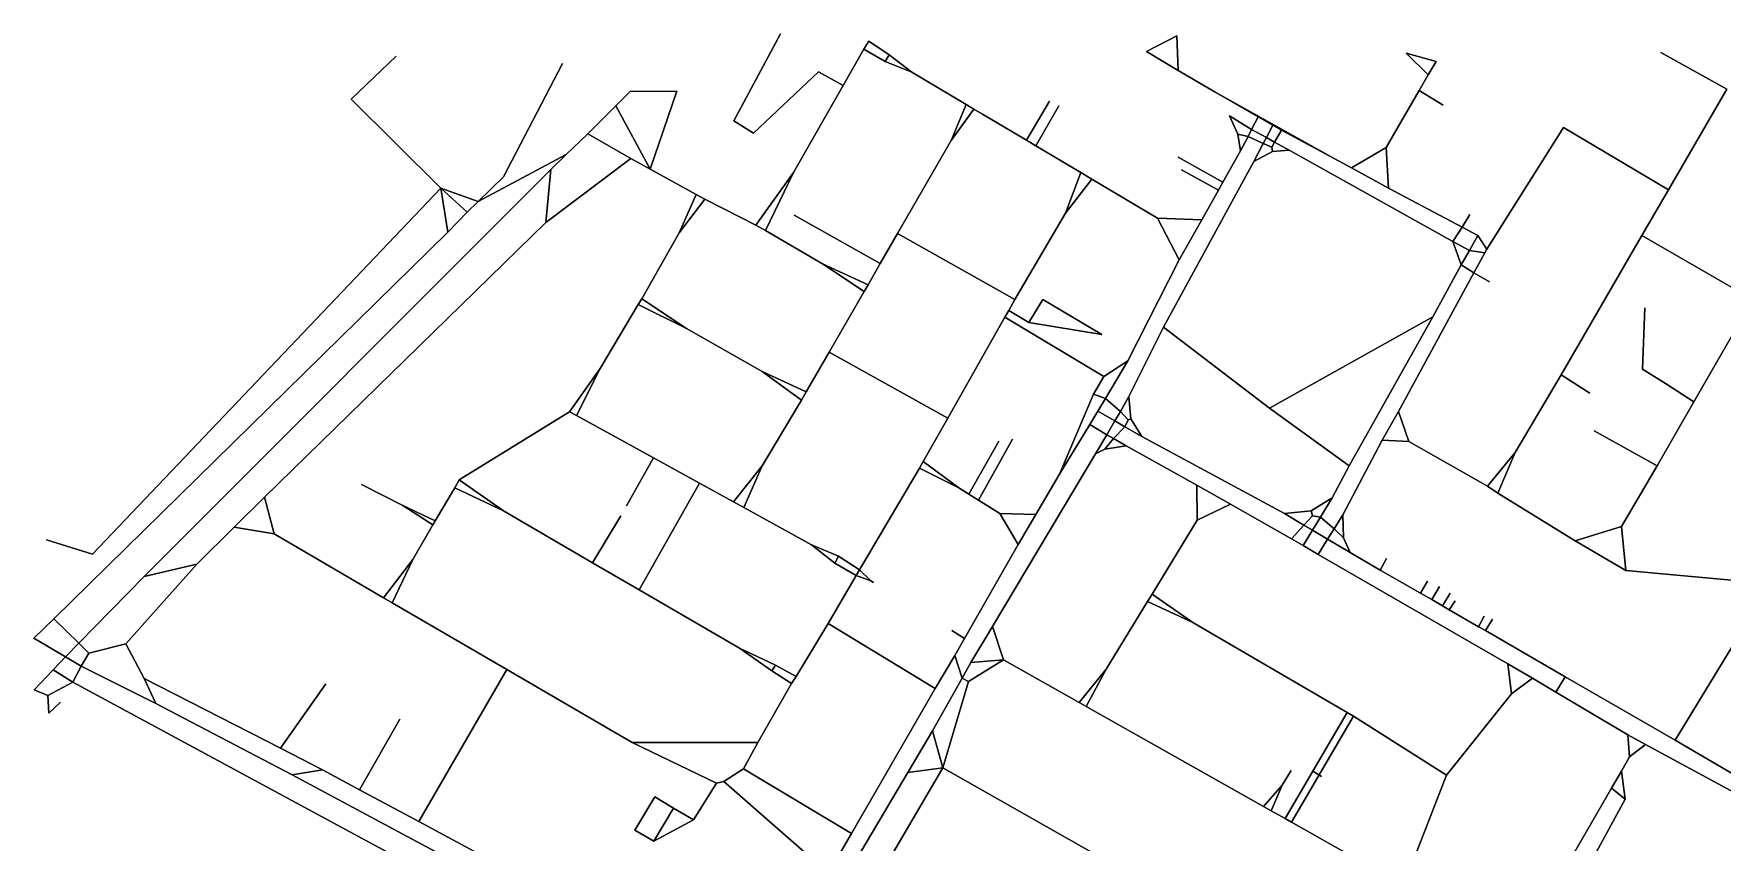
# Model space of a CAD drawing. Header units: metres. Extents: x 327752 to 330295, y 2791504 to 2794271.
# Drawn here: x 327783 to 328861, y 2793755 to 2794271 of the extents above; entities that cross this region are included whole.
import ezdxf

# ---------------------------------------------------------------- set-up
doc = ezdxf.new("R2010")
doc.units = ezdxf.units.M

msp = doc.modelspace()

# ---------------------------------------------------------------- linework, layer by layer
for p, q in [((328229.5, 2794215.3), (328259.3, 2794270.9)), ((328229.5, 2794215.3), (328259.3, 2794270.9)), ((328259.3, 2794270.9), (328229.5, 2794215.3)), ((328259.3, 2794270.9), (328229.5, 2794215.3)), ((328312.5, 2794261), (328315.6, 2794266.1)), ((328315.6, 2794266.1), (328312.5, 2794261)), ((328315.6, 2794266.1), (328328.6, 2794257.4)), ((328328.6, 2794257.4), (328315.6, 2794266.1)), ((328492.9, 2794259.5), (328512.3, 2794269.6)), ((328512.3, 2794269.6), (328492.9, 2794259.5)), ((328513.1, 2794247.5), (328512.3, 2794269.6)), ((328512.3, 2794269.6), (328513.1, 2794247.5)), ((327985.1, 2794229.2), (328013.9, 2794256.7)), ((328013.9, 2794256.7), (327985.1, 2794229.2)), ((328299.3, 2794237.9), (328312.5, 2794261)), ((328312.5, 2794261), (328299.3, 2794237.9)), ((328312.5, 2794261), (328326.2, 2794253.3)), ((328326.2, 2794253.3), (328312.5, 2794261)), ((328326.2, 2794253.3), (328328.6, 2794257.4)), ((328328.6, 2794257.4), (328326.2, 2794253.3)), ((328326.2, 2794253.3), (328343.1, 2794246.4)), ((328343.1, 2794246.4), (328326.2, 2794253.3)), ((328328.6, 2794257.4), (328343.1, 2794246.4)), ((328343.1, 2794246.4), (328328.6, 2794257.4)), ((328513.1, 2794247.5), (328492.9, 2794259.5)), ((328492.9, 2794259.5), (328513.1, 2794247.5)), ((328672.9, 2794244.6), (328658.7, 2794258.6)), ((328677.9, 2794253.2), (328658.7, 2794258.6)), ((328658.7, 2794258.6), (328672.9, 2794244.6)), ((328658.7, 2794258.6), (328677.9, 2794253.2)), ((328672.9, 2794244.6), (328677.9, 2794253.2)), ((328677.9, 2794253.2), (328672.9, 2794244.6)), ((328863.4, 2794235.5), (328821.4, 2794259)), ((328821.4, 2794259), (328863.4, 2794235.5)), ((328082.5, 2794179.5), (328120.1, 2794252)), ((328120.1, 2794252), (328082.5, 2794179.5)), ((328242, 2794207.4), (328283.6, 2794246.6)), ((328283.6, 2794246.6), (328242, 2794207.4)), ((328299.3, 2794237.9), (328283.6, 2794246.6)), ((328283.6, 2794246.6), (328299.3, 2794237.9)), ((328343.1, 2794246.4), (328377.9, 2794225.8)), ((328377.9, 2794225.8), (328343.1, 2794246.4)), ((328537.2, 2794233.5), (328513.1, 2794247.5)), ((328513.1, 2794247.5), (328537.2, 2794233.5)), ((328667.1, 2794234.6), (328672.9, 2794244.6)), ((328672.9, 2794244.6), (328667.1, 2794234.6)), ((328154.1, 2794224.8), (328163.4, 2794234)), ((328163.4, 2794234), (328154.1, 2794224.8)), ((328163.4, 2794234), (328193.1, 2794234.3)), ((328193.1, 2794234.3), (328163.4, 2794234)), ((328176.1, 2794184.4), (328193.1, 2794234.3)), ((328193.1, 2794234.3), (328176.1, 2794184.4)), ((328267.5, 2794182.4), (328299.3, 2794237.9)), ((328299.3, 2794237.9), (328267.5, 2794182.4)), ((328564.2, 2794217.8), (328537.2, 2794233.5)), ((328537.2, 2794233.5), (328564.2, 2794217.8)), ((328537.2, 2794233.5), (328612.8, 2794191.2)), ((328612.8, 2794191.2), (328537.2, 2794233.5)), ((328645.9, 2794198.2), (328667.1, 2794234.6)), ((328667.1, 2794234.6), (328645.9, 2794198.2)), ((328667.1, 2794234.6), (328682.3, 2794225.3)), ((328682.3, 2794225.3), (328667.1, 2794234.6)), ((328863.4, 2794235.5), (328826.2, 2794171.3)), ((328826.2, 2794171.3), (328863.4, 2794235.5)), ((328042.4, 2794172.3), (327985.1, 2794229.2)), ((327985.1, 2794229.2), (328042.4, 2794172.3)), ((328136.2, 2794207), (328154.1, 2794224.8)), ((328154.1, 2794224.8), (328136.2, 2794207)), ((328154.1, 2794224.8), (328176.1, 2794184.4)), ((328176.1, 2794184.4), (328154.1, 2794224.8)), ((328377.9, 2794225.8), (328368.3, 2794202.7)), ((328368.3, 2794202.7), (328377.9, 2794225.8)), ((328382.8, 2794222.8), (328368.3, 2794202.7)), ((328368.3, 2794202.7), (328382.8, 2794222.8)), ((328377.9, 2794225.8), (328382.8, 2794222.8)), ((328382.8, 2794222.8), (328377.9, 2794225.8)), ((328388.3, 2794219.5), (328382.8, 2794222.8)), ((328382.8, 2794222.8), (328388.3, 2794219.5)), ((328416.4, 2794202.9), (328431.1, 2794227.9)), ((328431.1, 2794227.9), (328416.4, 2794202.9)), ((328422.4, 2794199.3), (328437.1, 2794224.8)), ((328437.1, 2794224.8), (328422.4, 2794199.3)), ((328682.3, 2794225.3), (328682.3, 2794225.3)), ((328682.3, 2794225.3), (328682.3, 2794225.3)), ((328242, 2794207.4), (328229.5, 2794215.3)), ((328229.5, 2794215.3), (328242, 2794207.4)), ((328388.3, 2794219.5), (328416.4, 2794202.9)), ((328416.4, 2794202.9), (328388.3, 2794219.5)), ((328560.1, 2794209.8), (328545.9, 2794218.5)), ((328545.9, 2794218.5), (328551.3, 2794206.9)), ((328545.9, 2794218.5), (328560.1, 2794209.8)), ((328551.3, 2794206.9), (328545.9, 2794218.5)), ((328560.1, 2794209.8), (328557.8, 2794205.3)), ((328557.8, 2794205.3), (328560.1, 2794209.8)), ((328560.1, 2794209.8), (328564.2, 2794217.8)), ((328564.2, 2794217.8), (328560.1, 2794209.8)), ((328569.5, 2794204.6), (328560.1, 2794209.8)), ((328560.1, 2794209.8), (328569.5, 2794204.6)), ((328573.6, 2794212.5), (328564.2, 2794217.8)), ((328564.2, 2794217.8), (328573.6, 2794212.5)), ((328569.5, 2794204.6), (328573.6, 2794212.5)), ((328573.6, 2794212.5), (328569.5, 2794204.6)), ((328573.6, 2794212.5), (328579.1, 2794209.4)), ((328579.1, 2794209.4), (328573.6, 2794212.5)), ((328574.7, 2794201.6), (328579.1, 2794209.4)), ((328579.1, 2794209.4), (328574.7, 2794201.6)), ((328579.1, 2794209.4), (328612.8, 2794191.2)), ((328612.8, 2794191.2), (328579.1, 2794209.4)), ((328710.3, 2794133.4), (328759.1, 2794211)), ((328759.1, 2794211), (328710.3, 2794133.4)), ((328759.1, 2794211), (328826.2, 2794171.3)), ((328826.2, 2794171.3), (328759.1, 2794211)), ((328136.2, 2794207), (328122.5, 2794193.9)), ((328122.5, 2794193.9), (328136.2, 2794207)), ((328136.2, 2794207), (328163.7, 2794191.3)), ((328163.7, 2794191.3), (328136.2, 2794207)), ((328334, 2794143.3), (328368.3, 2794202.7)), ((328368.3, 2794202.7), (328334, 2794143.3)), ((328416.4, 2794202.9), (328422.4, 2794199.3)), ((328422.4, 2794199.3), (328416.4, 2794202.9)), ((328451.1, 2794182.3), (328422.4, 2794199.3)), ((328422.4, 2794199.3), (328451.1, 2794182.3)), ((328557.8, 2794205.3), (328551.3, 2794206.9)), ((328551.3, 2794206.9), (328552.9, 2794196.1)), ((328551.3, 2794206.9), (328557.8, 2794205.3)), ((328552.9, 2794196.1), (328551.3, 2794206.9)), ((328557.8, 2794205.3), (328552.9, 2794196.1)), ((328552.9, 2794196.1), (328557.8, 2794205.3)), ((328567.5, 2794200.9), (328557.8, 2794205.3)), ((328557.8, 2794205.3), (328567.5, 2794200.9)), ((328567.5, 2794200.9), (328561.6, 2794189.4)), ((328561.6, 2794189.4), (328567.5, 2794200.9)), ((328569.5, 2794204.6), (328567.5, 2794200.9)), ((328567.5, 2794200.9), (328569.5, 2794204.6)), ((328567.5, 2794200.9), (328572.9, 2794198.5)), ((328572.9, 2794198.5), (328567.5, 2794200.9)), ((328569.5, 2794204.6), (328574.7, 2794201.6)), ((328574.7, 2794201.6), (328569.5, 2794204.6)), ((328574.7, 2794201.6), (328572.9, 2794198.5)), ((328572.9, 2794198.5), (328574.7, 2794201.6)), ((328573.5, 2794195.7), (328572.9, 2794198.5)), ((328572.9, 2794198.5), (328573.5, 2794195.7)), ((328574.7, 2794201.6), (328584.1, 2794196.6)), ((328584.1, 2794196.6), (328574.7, 2794201.6)), ((328066.2, 2794163.8), (328122.5, 2794193.9)), ((328122.5, 2794193.9), (328066.2, 2794163.8)), ((328163.7, 2794191.3), (328109.4, 2794150.3)), ((328109.4, 2794150.3), (328163.7, 2794191.3)), ((328122.5, 2794193.9), (328112.6, 2794184.3)), ((328112.6, 2794184.3), (328122.5, 2794193.9)), ((328163.7, 2794191.3), (328176.1, 2794184.4)), ((328176.1, 2794184.4), (328163.7, 2794191.3)), ((328503.9, 2794083.5), (328561.6, 2794189.4)), ((328561.6, 2794189.4), (328503.9, 2794083.5)), ((328541.8, 2794176.1), (328513.2, 2794192.2)), ((328513.2, 2794192.2), (328541.8, 2794176.1)), ((328552.9, 2794196.1), (328541.8, 2794176.1)), ((328541.8, 2794176.1), (328552.9, 2794196.1)), ((328561.6, 2794189.4), (328573.5, 2794195.7)), ((328573.5, 2794195.7), (328561.6, 2794189.4)), ((328573.5, 2794195.7), (328584.1, 2794196.6)), ((328584.1, 2794196.6), (328573.5, 2794195.7)), ((328688.5, 2794138.2), (328584.1, 2794196.6)), ((328584.1, 2794196.6), (328688.5, 2794138.2)), ((328623.8, 2794185.3), (328612.8, 2794191.2)), ((328612.8, 2794191.2), (328623.8, 2794185.3)), ((328623.8, 2794185.3), (328645.9, 2794198.2)), ((328645.9, 2794198.2), (328623.8, 2794185.3)), ((328647.4, 2794172.4), (328645.9, 2794198.2)), ((328645.9, 2794198.2), (328647.4, 2794172.4)), ((328112.6, 2794184.3), (327853.1, 2793924.4)), ((327853.1, 2793924.4), (328112.6, 2794184.3)), ((328066.2, 2794163.8), (328082.5, 2794179.5)), ((328082.5, 2794179.5), (328066.2, 2794163.8)), ((328109.4, 2794150.3), (328112.6, 2794184.3)), ((328112.6, 2794184.3), (328109.4, 2794150.3)), ((328176.1, 2794184.4), (328205.5, 2794168.3)), ((328205.5, 2794168.3), (328176.1, 2794184.4)), ((328243.6, 2794148.6), (328267.5, 2794182.4)), ((328267.5, 2794182.4), (328243.6, 2794148.6)), ((328249.8, 2794145.4), (328267.5, 2794182.4)), ((328267.5, 2794182.4), (328249.8, 2794145.4)), ((328441.2, 2794156.3), (328451.1, 2794182.3)), ((328451.1, 2794182.3), (328441.2, 2794156.3)), ((328441.2, 2794156.3), (328458.1, 2794178)), ((328458.1, 2794178), (328441.2, 2794156.3)), ((328458.1, 2794178), (328451.1, 2794182.3)), ((328451.1, 2794182.3), (328458.1, 2794178)), ((328500.1, 2794153.1), (328458.1, 2794178)), ((328458.1, 2794178), (328500.1, 2794153.1)), ((328539, 2794171.1), (328515.4, 2794184.1)), ((328515.4, 2794184.1), (328539, 2794171.1)), ((328647.4, 2794172.4), (328623.8, 2794185.3)), ((328623.8, 2794185.3), (328647.4, 2794172.4)), ((328042.4, 2794172.3), (327820, 2793938.6)), ((327820, 2793938.6), (328042.4, 2794172.3)), ((328059.2, 2794157), (328042.4, 2794172.3)), ((328047, 2794144.3), (328042.4, 2794172.3)), ((328066.2, 2794163.8), (328042.4, 2794172.3)), ((328042.4, 2794172.3), (328059.2, 2794157)), ((328042.4, 2794172.3), (328047, 2794144.3)), ((328042.4, 2794172.3), (328066.2, 2794163.8)), ((328205.5, 2794168.3), (328194.6, 2794143.8)), ((328194.6, 2794143.8), (328205.5, 2794168.3)), ((328205.5, 2794168.3), (328210.9, 2794165.4)), ((328210.9, 2794165.4), (328205.5, 2794168.3)), ((328528.4, 2794152.1), (328539, 2794171.1)), ((328539, 2794171.1), (328528.4, 2794152.1)), ((328539, 2794171.1), (328541.8, 2794176.1)), ((328541.8, 2794176.1), (328539, 2794171.1)), ((328694.5, 2794147.4), (328647.4, 2794172.4)), ((328647.4, 2794172.4), (328694.5, 2794147.4)), ((328826.2, 2794171.3), (328809.3, 2794142.2)), ((328809.3, 2794142.2), (328826.2, 2794171.3)), ((328059.2, 2794157), (328047, 2794144.3)), ((328047, 2794144.3), (328059.2, 2794157)), ((328059.2, 2794157), (328066.2, 2794163.8)), ((328066.2, 2794163.8), (328059.2, 2794157)), ((328210.9, 2794165.4), (328194.6, 2794143.8)), ((328194.6, 2794143.8), (328210.9, 2794165.4)), ((328243.6, 2794148.6), (328210.9, 2794165.4)), ((328210.9, 2794165.4), (328243.6, 2794148.6)), ((328409, 2794101.2), (328441.2, 2794156.3)), ((328441.2, 2794156.3), (328409, 2794101.2)), ((328694.5, 2794147.4), (328699.4, 2794155.6)), ((328699.4, 2794155.6), (328694.5, 2794147.4)), ((328109.4, 2794150.3), (327929.8, 2793975)), ((327929.8, 2793975), (328109.4, 2794150.3)), ((328249.8, 2794145.4), (328243.6, 2794148.6)), ((328243.6, 2794148.6), (328249.8, 2794145.4)), ((328249.8, 2794145.4), (328286.2, 2794124.1)), ((328286.2, 2794124.1), (328249.8, 2794145.4)), ((328323, 2794124.2), (328268.1, 2794155)), ((328268.1, 2794155), (328323, 2794124.2)), ((328528.4, 2794152.1), (328500.1, 2794153.1)), ((328513.9, 2794126.5), (328500.1, 2794153.1)), ((328500.1, 2794153.1), (328528.4, 2794152.1)), ((328500.1, 2794153.1), (328513.9, 2794126.5)), ((328528.4, 2794152.1), (328513.9, 2794126.5)), ((328513.9, 2794126.5), (328528.4, 2794152.1)), ((328694.5, 2794147.4), (328688.5, 2794138.2)), ((328688.5, 2794138.2), (328694.5, 2794147.4)), ((328704.6, 2794142), (328694.5, 2794147.4)), ((328694.5, 2794147.4), (328704.6, 2794142)), ((327795.3, 2793897.3), (328047, 2794144.3)), ((328047, 2794144.3), (327795.3, 2793897.3)), ((328194.6, 2794143.8), (328170.7, 2794101.7)), ((328170.7, 2794101.7), (328194.6, 2794143.8)), ((328334, 2794143.3), (328323, 2794124.2)), ((328323, 2794124.2), (328334, 2794143.3)), ((328334, 2794143.3), (328409, 2794101.2)), ((328409, 2794101.2), (328334, 2794143.3)), ((328699.1, 2794132.5), (328688.5, 2794138.2)), ((328688.5, 2794138.2), (328699.1, 2794132.5)), ((328688.5, 2794138.2), (328693.8, 2794123.3)), ((328693.8, 2794123.3), (328688.5, 2794138.2)), ((328704.6, 2794142), (328699.1, 2794132.5)), ((328699.1, 2794132.5), (328704.6, 2794142)), ((328710.3, 2794133.4), (328704.6, 2794142)), ((328704.6, 2794142), (328710.3, 2794133.4)), ((328757.7, 2794053.2), (328809.3, 2794142.2)), ((328809.3, 2794142.2), (328757.7, 2794053.2)), ((328880, 2794101.2), (328809.3, 2794142.2)), ((328809.3, 2794142.2), (328880, 2794101.2)), ((328286.2, 2794124.1), (328312.7, 2794106.4)), ((328286.2, 2794124.1), (328315.2, 2794110.7)), ((328312.7, 2794106.4), (328286.2, 2794124.1)), ((328315.2, 2794110.7), (328286.2, 2794124.1)), ((328323, 2794124.2), (328315.2, 2794110.7)), ((328315.2, 2794110.7), (328323, 2794124.2)), ((328513.9, 2794126.5), (328481, 2794062.1)), ((328481, 2794062.1), (328513.9, 2794126.5)), ((328693.8, 2794123.3), (328675.7, 2794090.1)), ((328675.7, 2794090.1), (328693.8, 2794123.3)), ((328699.1, 2794132.5), (328693.8, 2794123.3)), ((328693.8, 2794123.3), (328699.1, 2794132.5)), ((328702, 2794118.2), (328693.8, 2794123.3)), ((328693.8, 2794123.3), (328702, 2794118.2)), ((328708.9, 2794131.1), (328699.1, 2794132.5)), ((328699.1, 2794132.5), (328708.9, 2794131.1)), ((328708.9, 2794131.1), (328702, 2794118.2)), ((328702, 2794118.2), (328708.9, 2794131.1)), ((328710.3, 2794133.4), (328708.9, 2794131.1)), ((328708.9, 2794131.1), (328710.3, 2794133.4)), ((328702, 2794118.2), (328653.8, 2794029.7)), ((328653.8, 2794029.7), (328702, 2794118.2)), ((328702, 2794118.2), (328712, 2794112.6)), ((328712, 2794112.6), (328702, 2794118.2)), ((328170.7, 2794101.7), (328168.5, 2794098)), ((328168.5, 2794098), (328170.7, 2794101.7)), ((328170.7, 2794101.7), (328199.3, 2794082.8)), ((328199.3, 2794082.8), (328170.7, 2794101.7)), ((328312.7, 2794106.4), (328290.3, 2794067.6)), ((328290.3, 2794067.6), (328312.7, 2794106.4)), ((328312.7, 2794106.4), (328315.2, 2794110.7)), ((328315.2, 2794110.7), (328312.7, 2794106.4)), ((328144.1, 2794057.1), (328168.5, 2794098)), ((328168.5, 2794098), (328144.1, 2794057.1)), ((328168.5, 2794098), (328199.3, 2794082.8)), ((328199.3, 2794082.8), (328168.5, 2794098)), ((328405, 2794094.2), (328402.6, 2794089.9)), ((328402.6, 2794089.9), (328405, 2794094.2)), ((328409, 2794101.2), (328405, 2794094.2)), ((328405, 2794094.2), (328409, 2794101.2)), ((328405, 2794094.2), (328417.8, 2794086.6)), ((328417.8, 2794086.6), (328405, 2794094.2)), ((328426.8, 2794101.2), (328417.8, 2794086.6)), ((328417.8, 2794086.6), (328426.8, 2794101.2)), ((328464.5, 2794078.9), (328426.8, 2794101.2)), ((328464.5, 2794078.9), (328426.8, 2794101.2)), ((328426.8, 2794101.2), (328464.5, 2794078.9)), ((328426.8, 2794101.2), (328464.5, 2794078.9)), ((328809.7, 2794056.8), (328811.1, 2794095.9)), ((328811.1, 2794095.9), (328809.7, 2794056.8)), ((328880, 2794101.2), (328842.5, 2794036)), ((328842.5, 2794036), (328880, 2794101.2)), ((328199.3, 2794082.8), (328247.6, 2794055.3)), ((328247.6, 2794055.3), (328199.3, 2794082.8)), ((328366.1, 2794025.5), (328402.6, 2794089.9)), ((328402.6, 2794089.9), (328366.1, 2794025.5)), ((328465.8, 2794052.1), (328402.6, 2794089.9)), ((328402.6, 2794089.9), (328465.8, 2794052.1)), ((328464.5, 2794078.9), (328417.8, 2794086.6)), ((328417.8, 2794086.6), (328464.5, 2794078.9)), ((328503.9, 2794083.5), (328481.8, 2794039.4)), ((328481.8, 2794039.4), (328503.9, 2794083.5)), ((328571.6, 2794031.9), (328503.9, 2794083.5)), ((328503.9, 2794083.5), (328571.6, 2794031.9)), ((328675.7, 2794090.1), (328571.6, 2794031.9)), ((328571.6, 2794031.9), (328675.7, 2794090.1)), ((328675.7, 2794090.1), (328622.4, 2793995)), ((328622.4, 2793995), (328675.7, 2794090.1)), ((328290.3, 2794067.6), (328275.7, 2794042.2)), ((328275.7, 2794042.2), (328290.3, 2794067.6)), ((328366.1, 2794025.5), (328290.3, 2794067.6)), ((328290.3, 2794067.6), (328366.1, 2794025.5)), ((328481, 2794062.1), (328465.8, 2794052.1)), ((328465.8, 2794052.1), (328481, 2794062.1)), ((328466.8, 2794038), (328481, 2794062.1)), ((328481, 2794062.1), (328466.8, 2794038)), ((328124.5, 2794029.6), (328144.1, 2794057.1)), ((328144.1, 2794057.1), (328124.5, 2794029.6)), ((328129, 2794027.2), (328144.1, 2794057.1)), ((328144.1, 2794057.1), (328129, 2794027.2)), ((328247.6, 2794055.3), (328272.7, 2794037)), ((328247.6, 2794055.3), (328275.7, 2794042.2)), ((328272.7, 2794037), (328247.6, 2794055.3)), ((328275.7, 2794042.2), (328247.6, 2794055.3)), ((328465.8, 2794052.1), (328459.1, 2794040.8)), ((328459.1, 2794040.8), (328465.8, 2794052.1)), ((328728.3, 2794003.6), (328757.7, 2794053.2)), ((328757.7, 2794053.2), (328728.3, 2794003.6)), ((328757.7, 2794053.2), (328776.1, 2794041.5)), ((328776.1, 2794041.5), (328757.7, 2794053.2)), ((328824.4, 2794047.5), (328809.7, 2794056.8)), ((328824.4, 2794047.5), (328809.7, 2794056.8)), ((328809.7, 2794056.8), (328824.4, 2794047.5)), ((328809.7, 2794056.8), (328824.4, 2794047.5)), ((328842.5, 2794036), (328824.4, 2794047.5)), ((328824.4, 2794047.5), (328842.5, 2794036)), ((328272.7, 2794037), (328247.5, 2793995)), ((328247.5, 2793995), (328272.7, 2794037)), ((328272.7, 2794037), (328275.7, 2794042.2)), ((328275.7, 2794042.2), (328272.7, 2794037)), ((328437.4, 2793989.7), (328459.1, 2794040.8)), ((328459.1, 2794040.8), (328437.4, 2793989.7)), ((328466.8, 2794038), (328459.1, 2794040.8)), ((328459.1, 2794040.8), (328466.8, 2794038)), ((328462, 2794029.9), (328466.8, 2794038)), ((328466.8, 2794038), (328462, 2794029.9)), ((328466.8, 2794038), (328476.4, 2794029.7)), ((328476.4, 2794029.7), (328466.8, 2794038)), ((328476.4, 2794029.7), (328481.8, 2794039.4)), ((328481.8, 2794039.4), (328476.4, 2794029.7)), ((328481.8, 2794039.4), (328483, 2794025.1)), ((328483, 2794025.1), (328481.8, 2794039.4)), ((328776.1, 2794041.5), (328776.1, 2794041.5)), ((328776.1, 2794041.5), (328776.1, 2794041.5)), ((328054.2, 2793986), (328124.5, 2794029.6)), ((328124.5, 2794029.6), (328054.2, 2793986)), ((328124.5, 2794029.6), (328129, 2794027.2)), ((328129, 2794027.2), (328124.5, 2794029.6)), ((328129, 2794027.2), (328178.2, 2794000.1)), ((328178.2, 2794000.1), (328129, 2794027.2)), ((328456.7, 2794021.5), (328462, 2794029.9)), ((328462, 2794029.9), (328456.7, 2794021.5)), ((328462, 2794029.9), (328472.8, 2794023.7)), ((328472.8, 2794023.7), (328462, 2794029.9)), ((328472.8, 2794023.7), (328476.4, 2794029.7)), ((328476.4, 2794029.7), (328472.8, 2794023.7)), ((328476.4, 2794029.7), (328481.3, 2794024.5)), ((328481.3, 2794024.5), (328476.4, 2794029.7)), ((328571.6, 2794031.9), (328622.4, 2793995)), ((328622.4, 2793995), (328571.6, 2794031.9)), ((328653.8, 2794029.7), (328643.4, 2794011.5)), ((328643.4, 2794011.5), (328653.8, 2794029.7)), ((328653.8, 2794029.7), (328660.4, 2794010.6)), ((328660.4, 2794010.6), (328653.8, 2794029.7)), ((328818.9, 2793995.1), (328842.5, 2794036)), ((328842.5, 2794036), (328818.9, 2793995.1)), ((328350.4, 2793997.7), (328366.1, 2794025.5)), ((328366.1, 2794025.5), (328350.4, 2793997.7)), ((328456.7, 2794021.5), (328437.4, 2793989.7)), ((328437.4, 2793989.7), (328456.7, 2794021.5)), ((328456.7, 2794021.5), (328467.6, 2794014.8)), ((328467.6, 2794014.8), (328456.7, 2794021.5)), ((328467.6, 2794014.8), (328472.8, 2794023.7)), ((328472.8, 2794023.7), (328467.6, 2794014.8)), ((328471.8, 2794012.4), (328479.2, 2794020)), ((328479.2, 2794020), (328471.8, 2794012.4)), ((328472.8, 2794023.7), (328479.2, 2794020)), ((328479.2, 2794020), (328472.8, 2794023.7)), ((328479.2, 2794020), (328481.3, 2794024.5)), ((328481.3, 2794024.5), (328479.2, 2794020)), ((328479.2, 2794020), (328490, 2794013.7)), ((328490, 2794013.7), (328479.2, 2794020)), ((328483, 2794025.1), (328481.3, 2794024.5)), ((328481.3, 2794024.5), (328483, 2794025.1)), ((328490, 2794013.7), (328483, 2794025.1)), ((328483, 2794025.1), (328490, 2794013.7)), ((328818.9, 2793995.1), (328778.8, 2794017.3)), ((328778.8, 2794017.3), (328818.9, 2793995.1)), ((328379.6, 2793977), (328398.8, 2794010.7)), ((328398.8, 2794010.7), (328379.6, 2793977)), ((328385.7, 2793973.2), (328407.5, 2794012)), ((328407.5, 2794012), (328385.7, 2793973.2)), ((328467.6, 2794014.8), (328460.4, 2794002.7)), ((328460.4, 2794002.7), (328467.6, 2794014.8)), ((328460.4, 2794002.7), (328466.3, 2794005.7)), ((328466.3, 2794005.7), (328460.4, 2794002.7)), ((328471.8, 2794012.4), (328466.3, 2794005.7)), ((328466.3, 2794005.7), (328471.8, 2794012.4)), ((328480, 2794007.8), (328466.3, 2794005.7)), ((328466.3, 2794005.7), (328480, 2794007.8)), ((328467.6, 2794014.8), (328471.8, 2794012.4)), ((328471.8, 2794012.4), (328467.6, 2794014.8)), ((328471.8, 2794012.4), (328480, 2794007.8)), ((328480, 2794007.8), (328471.8, 2794012.4)), ((328525.2, 2793982.7), (328480, 2794007.8)), ((328480, 2794007.8), (328525.2, 2793982.7)), ((328581, 2793964.7), (328490, 2794013.7)), ((328490, 2794013.7), (328581, 2793964.7)), ((328643.4, 2794011.5), (328618.3, 2793963.8)), ((328618.3, 2793963.8), (328643.4, 2794011.5)), ((328643.4, 2794011.5), (328660.4, 2794010.6)), ((328660.4, 2794010.6), (328643.4, 2794011.5)), ((328660.4, 2794010.6), (328710.7, 2793982)), ((328710.7, 2793982), (328660.4, 2794010.6)), ((328178.2, 2794000.1), (328161, 2793969.4)), ((328161, 2793969.4), (328178.2, 2794000.1)), ((328178.2, 2794000.1), (328207.6, 2793983.9)), ((328207.6, 2793983.9), (328178.2, 2794000.1)), ((328229.3, 2793972), (328247.5, 2793995)), ((328247.5, 2793995), (328229.3, 2793972)), ((328235.9, 2793968.4), (328247.5, 2793995)), ((328247.5, 2793995), (328235.9, 2793968.4)), ((328348, 2793993.6), (328309.7, 2793928.7)), ((328309.7, 2793928.7), (328348, 2793993.6)), ((328350.4, 2793997.7), (328348, 2793993.6)), ((328348, 2793993.6), (328350.4, 2793997.7)), ((328348, 2793993.6), (328373.1, 2793981)), ((328373.1, 2793981), (328348, 2793993.6)), ((328350.4, 2793997.7), (328373.1, 2793981)), ((328373.1, 2793981), (328350.4, 2793997.7)), ((328460.4, 2794002.7), (328394.7, 2793892.5)), ((328394.7, 2793892.5), (328460.4, 2794002.7)), ((328622.4, 2793995), (328611.6, 2793974.5)), ((328611.6, 2793974.5), (328622.4, 2793995)), ((328710.7, 2793982), (328728.3, 2794003.6)), ((328728.3, 2794003.6), (328710.7, 2793982)), ((328717.3, 2793977.6), (328728.3, 2794003.6)), ((328728.3, 2794003.6), (328717.3, 2793977.6)), ((328796.2, 2793956.3), (328818.9, 2793995.1)), ((328818.9, 2793995.1), (328796.2, 2793956.3)), ((327991.8, 2793983.2), (328018.1, 2793969.8)), ((328018.1, 2793969.8), (327991.8, 2793983.2)), ((328051.3, 2793980.9), (328054.2, 2793986)), ((328054.2, 2793986), (328051.3, 2793980.9)), ((328054.2, 2793986), (328082.5, 2793966.3)), ((328082.5, 2793966.3), (328054.2, 2793986)), ((328169, 2793915.9), (328207.6, 2793983.9)), ((328207.6, 2793983.9), (328169, 2793915.9)), ((328207.6, 2793983.9), (328229.3, 2793972)), ((328229.3, 2793972), (328207.6, 2793983.9)), ((328437.4, 2793989.7), (328422.4, 2793963.9)), ((328422.4, 2793963.9), (328437.4, 2793989.7)), ((327929.8, 2793975), (327910.5, 2793955.9)), ((327910.5, 2793955.9), (327929.8, 2793975)), ((327929.8, 2793975), (327936, 2793951.7)), ((327936, 2793951.7), (327929.8, 2793975)), ((328051.3, 2793980.9), (328038.9, 2793959.9)), ((328038.9, 2793959.9), (328051.3, 2793980.9)), ((328051.3, 2793980.9), (328082.5, 2793966.3)), ((328082.5, 2793966.3), (328051.3, 2793980.9)), ((328235.9, 2793968.4), (328229.3, 2793972)), ((328229.3, 2793972), (328235.9, 2793968.4)), ((328373.1, 2793981), (328379.6, 2793977)), ((328379.6, 2793977), (328373.1, 2793981)), ((328385.7, 2793973.2), (328379.6, 2793977)), ((328379.6, 2793977), (328385.7, 2793973.2)), ((328399.3, 2793964.7), (328385.7, 2793973.2)), ((328385.7, 2793973.2), (328399.3, 2793964.7)), ((328546.5, 2793970.6), (328525.2, 2793982.7)), ((328525.2, 2793982.7), (328546.5, 2793970.6)), ((328525.2, 2793982.7), (328525.3, 2793960.4)), ((328525.3, 2793960.4), (328525.2, 2793982.7)), ((328611.6, 2793974.5), (328598.2, 2793966.4)), ((328598.2, 2793966.4), (328611.6, 2793974.5)), ((328604.1, 2793962.3), (328611.6, 2793974.5)), ((328611.6, 2793974.5), (328604.1, 2793962.3)), ((328717.3, 2793977.6), (328710.7, 2793982)), ((328710.7, 2793982), (328717.3, 2793977.6)), ((328766.6, 2793947.2), (328717.3, 2793977.6)), ((328717.3, 2793977.6), (328766.6, 2793947.2)), ((328037.4, 2793957.3), (328018.1, 2793969.8)), ((328038.9, 2793959.9), (328018.1, 2793969.8)), ((328018.1, 2793969.8), (328037.4, 2793957.3)), ((328018.1, 2793969.8), (328038.9, 2793959.9)), ((328082.5, 2793966.3), (328139.3, 2793933.2)), ((328139.3, 2793933.2), (328082.5, 2793966.3)), ((328139.3, 2793933.2), (328157.3, 2793963)), ((328157.3, 2793963), (328139.3, 2793933.2)), ((328279.1, 2793944.6), (328235.9, 2793968.4)), ((328235.9, 2793968.4), (328279.1, 2793944.6)), ((328422.4, 2793963.9), (328399.3, 2793964.7)), ((328411, 2793944.9), (328399.3, 2793964.7)), ((328399.3, 2793964.7), (328422.4, 2793963.9)), ((328399.3, 2793964.7), (328411, 2793944.9)), ((328422.4, 2793963.9), (328411, 2793944.9)), ((328411, 2793944.9), (328422.4, 2793963.9)), ((328546.5, 2793970.6), (328525.3, 2793960.4)), ((328525.3, 2793960.4), (328546.5, 2793970.6)), ((328585.5, 2793948.4), (328546.5, 2793970.6)), ((328546.5, 2793970.6), (328585.5, 2793948.4)), ((328598.2, 2793966.4), (328581, 2793964.7)), ((328581, 2793964.7), (328598.2, 2793966.4)), ((328593.4, 2793957.1), (328581, 2793964.7)), ((328581, 2793964.7), (328593.4, 2793957.1)), ((328593.4, 2793957.1), (328599, 2793963.2)), ((328599, 2793963.2), (328593.4, 2793957.1)), ((328598.2, 2793966.4), (328599, 2793963.2)), ((328599, 2793963.2), (328598.2, 2793966.4)), ((328604.1, 2793962.3), (328599, 2793963.2)), ((328599, 2793963.2), (328604.1, 2793962.3)), ((328599, 2793953.9), (328604.1, 2793962.3)), ((328604.1, 2793962.3), (328599, 2793953.9)), ((328612.8, 2793954.8), (328604.1, 2793962.3)), ((328604.1, 2793962.3), (328612.8, 2793954.8)), ((328612.8, 2793954.8), (328618.3, 2793963.8)), ((328618.3, 2793963.8), (328612.8, 2793954.8)), ((328618.3, 2793963.8), (328618.7, 2793949.1)), ((328618.7, 2793949.1), (328618.3, 2793963.8)), ((327886.7, 2793932.3), (327910.5, 2793955.9)), ((327910.5, 2793955.9), (327886.7, 2793932.3)), ((327910.5, 2793955.9), (327936, 2793951.7)), ((327936, 2793951.7), (327910.5, 2793955.9)), ((328005.9, 2793910.7), (327936, 2793951.7)), ((327936, 2793951.7), (328005.9, 2793910.7)), ((328024.5, 2793935.3), (328037.4, 2793957.3)), ((328037.4, 2793957.3), (328024.5, 2793935.3)), ((328037.4, 2793957.3), (328038.9, 2793959.9)), ((328038.9, 2793959.9), (328037.4, 2793957.3)), ((328525.3, 2793960.4), (328496.5, 2793913.1)), ((328496.5, 2793913.1), (328525.3, 2793960.4)), ((328585.5, 2793948.4), (328593.4, 2793957.1)), ((328593.4, 2793957.1), (328585.5, 2793948.4)), ((328599, 2793953.9), (328593, 2793944.1)), ((328593, 2793944.1), (328599, 2793953.9)), ((328599, 2793953.9), (328593.4, 2793957.1)), ((328593.4, 2793957.1), (328599, 2793953.9)), ((328608.6, 2793948.1), (328599, 2793953.9)), ((328599, 2793953.9), (328608.6, 2793948.1)), ((328608.6, 2793948.1), (328612.8, 2793954.8)), ((328612.8, 2793954.8), (328608.6, 2793948.1)), ((328612.8, 2793954.8), (328618.7, 2793949.1)), ((328618.7, 2793949.1), (328612.8, 2793954.8)), ((328766.6, 2793947.2), (328796.2, 2793956.3)), ((328796.2, 2793956.3), (328766.6, 2793947.2)), ((328798.9, 2793928.2), (328796.2, 2793956.3)), ((328796.2, 2793956.3), (328798.9, 2793928.2)), ((327820, 2793938.6), (327790.6, 2793947.8)), ((327790.6, 2793947.8), (327820, 2793938.6)), ((328296.3, 2793937.3), (328279.1, 2793944.6)), ((328293.9, 2793932.9), (328279.1, 2793944.6)), ((328279.1, 2793944.6), (328296.3, 2793937.3)), ((328279.1, 2793944.6), (328293.9, 2793932.9)), ((328411, 2793944.9), (328376.8, 2793884.8)), ((328376.8, 2793884.8), (328411, 2793944.9)), ((328593, 2793944.1), (328585.5, 2793948.4)), ((328585.5, 2793948.4), (328593, 2793944.1)), ((328602.6, 2793938.4), (328593, 2793944.1)), ((328593, 2793944.1), (328602.6, 2793938.4)), ((328608.6, 2793948.1), (328602.6, 2793938.4)), ((328602.6, 2793938.4), (328608.6, 2793948.1)), ((328608.6, 2793948.1), (328622.9, 2793939.7)), ((328622.9, 2793939.7), (328608.6, 2793948.1)), ((328622.9, 2793939.7), (328618.7, 2793949.1)), ((328618.7, 2793949.1), (328622.9, 2793939.7)), ((328622.9, 2793939.7), (328642.2, 2793928.5)), ((328642.2, 2793928.5), (328622.9, 2793939.7)), ((328766.6, 2793947.2), (328798.9, 2793928.2)), ((328798.9, 2793928.2), (328766.6, 2793947.2)), ((327841.4, 2793881.4), (327886.7, 2793932.3)), ((327886.7, 2793932.3), (327841.4, 2793881.4)), ((327853.1, 2793924.4), (327886.7, 2793932.3)), ((327886.7, 2793932.3), (327853.1, 2793924.4)), ((328005.9, 2793910.7), (328024.5, 2793935.3)), ((328024.5, 2793935.3), (328005.9, 2793910.7)), ((328011.3, 2793907.5), (328024.5, 2793935.3)), ((328024.5, 2793935.3), (328011.3, 2793907.5)), ((328169, 2793915.9), (328139.3, 2793933.2)), ((328139.3, 2793933.2), (328169, 2793915.9)), ((328296.3, 2793937.3), (328293.9, 2793932.9)), ((328293.9, 2793932.9), (328296.3, 2793937.3)), ((328307.6, 2793925), (328293.9, 2793932.9)), ((328293.9, 2793932.9), (328307.6, 2793925)), ((328309.7, 2793928.7), (328296.3, 2793937.3)), ((328296.3, 2793937.3), (328309.7, 2793928.7)), ((328602.6, 2793938.4), (328723.7, 2793868.7)), ((328723.7, 2793868.7), (328602.6, 2793938.4)), ((328642.2, 2793928.5), (328646.2, 2793935.8)), ((328646.2, 2793935.8), (328642.2, 2793928.5)), ((327811.3, 2793881.7), (327853.1, 2793924.4)), ((327853.1, 2793924.4), (327811.3, 2793881.7)), ((328307.6, 2793925), (328289.7, 2793894.3)), ((328289.7, 2793894.3), (328307.6, 2793925)), ((328309.7, 2793928.7), (328307.6, 2793925)), ((328307.6, 2793925), (328309.7, 2793928.7)), ((328307.6, 2793925), (328317, 2793921.6)), ((328317, 2793921.6), (328307.6, 2793925)), ((328309.7, 2793928.7), (328317, 2793921.6)), ((328317, 2793921.6), (328309.7, 2793928.7)), ((328317, 2793921.6), (328318.7, 2793920.6)), ((328318.7, 2793920.6), (328317, 2793921.6)), ((328642.2, 2793928.5), (328668, 2793913.7)), ((328668, 2793913.7), (328642.2, 2793928.5)), ((328668, 2793913.7), (328672.3, 2793921.4)), ((328672.3, 2793921.4), (328668, 2793913.7)), ((328798.9, 2793928.2), (328871.1, 2793921.7)), ((328871.1, 2793921.7), (328798.9, 2793928.2)), ((328011.3, 2793907.5), (328005.9, 2793910.7)), ((328005.9, 2793910.7), (328011.3, 2793907.5)), ((328011.3, 2793907.5), (328084.6, 2793864.9)), ((328084.6, 2793864.9), (328011.3, 2793907.5)), ((328233.1, 2793878.6), (328169, 2793915.9)), ((328169, 2793915.9), (328233.1, 2793878.6)), ((328493.6, 2793908.4), (328467.2, 2793865.1)), ((328467.2, 2793865.1), (328493.6, 2793908.4)), ((328496.5, 2793913.1), (328493.6, 2793908.4)), ((328493.6, 2793908.4), (328496.5, 2793913.1)), ((328493.6, 2793908.4), (328522.5, 2793894.9)), ((328522.5, 2793894.9), (328493.6, 2793908.4)), ((328496.5, 2793913.1), (328522.5, 2793894.9)), ((328522.5, 2793894.9), (328496.5, 2793913.1)), ((328668, 2793913.7), (328675.1, 2793909.6)), ((328675.1, 2793909.6), (328668, 2793913.7)), ((328675.1, 2793909.6), (328680.1, 2793917.9)), ((328680.1, 2793917.9), (328675.1, 2793909.6)), ((328682, 2793905.6), (328675.1, 2793909.6)), ((328675.1, 2793909.6), (328682, 2793905.6)), ((328682, 2793905.6), (328686.9, 2793913.8)), ((328686.9, 2793913.8), (328682, 2793905.6)), ((328686.3, 2793903.1), (328690.1, 2793908.9)), ((328690.1, 2793908.9), (328686.3, 2793903.1)), ((327782.6, 2793884.9), (327795.3, 2793897.3)), ((327795.3, 2793897.3), (327782.6, 2793884.9)), ((327795.3, 2793897.3), (327811.3, 2793881.7)), ((327811.3, 2793881.7), (327795.3, 2793897.3)), ((328686.3, 2793903.1), (328682, 2793905.6)), ((328682, 2793905.6), (328686.3, 2793903.1)), ((328705, 2793892.3), (328686.3, 2793903.1)), ((328686.3, 2793903.1), (328705, 2793892.3)), ((328708.6, 2793899), (328705, 2793892.3)), ((328705, 2793892.3), (328708.6, 2793899)), ((328709.3, 2793889.8), (328713.8, 2793897.2)), ((328713.8, 2793897.2), (328709.3, 2793889.8)), ((328878, 2793897.7), (328830.4, 2793819.8)), ((328830.4, 2793819.8), (328878, 2793897.7)), ((328289.7, 2793894.3), (328269.2, 2793860.5)), ((328269.2, 2793860.5), (328289.7, 2793894.3)), ((328289.7, 2793894.3), (328358, 2793852.8)), ((328358, 2793852.8), (328289.7, 2793894.3)), ((328376.8, 2793884.8), (328368.6, 2793889.9)), ((328368.6, 2793889.9), (328376.8, 2793884.8)), ((328394.7, 2793892.5), (328380.9, 2793869.4)), ((328380.9, 2793869.4), (328394.7, 2793892.5)), ((328394.7, 2793892.5), (328401.6, 2793871.2)), ((328401.6, 2793871.2), (328394.7, 2793892.5)), ((328522.5, 2793894.9), (328621, 2793837.5)), ((328621, 2793837.5), (328522.5, 2793894.9)), ((328709.3, 2793889.8), (328705, 2793892.3)), ((328705, 2793892.3), (328709.3, 2793889.8)), ((328760.2, 2793860.4), (328709.3, 2793889.8)), ((328709.3, 2793889.8), (328760.2, 2793860.4)), ((327782.6, 2793884.9), (327802.9, 2793873.1)), ((327802.9, 2793873.1), (327782.6, 2793884.9)), ((327802.9, 2793873.1), (327811.3, 2793881.7)), ((327811.3, 2793881.7), (327802.9, 2793873.1)), ((327811.3, 2793881.7), (327817.8, 2793875.4)), ((327817.8, 2793875.4), (327811.3, 2793881.7)), ((327812.8, 2793867.2), (327817.8, 2793875.4)), ((327817.8, 2793875.4), (327812.8, 2793867.2)), ((327841.4, 2793881.4), (327817.8, 2793875.4)), ((327817.8, 2793875.4), (327841.4, 2793881.4)), ((327853, 2793859.3), (327841.4, 2793881.4)), ((327841.4, 2793881.4), (327853, 2793859.3)), ((328256.2, 2793867.7), (328233.1, 2793878.6)), ((328253.7, 2793864.2), (328233.1, 2793878.6)), ((328233.1, 2793878.6), (328256.2, 2793867.7)), ((328233.1, 2793878.6), (328253.7, 2793864.2)), ((328376.8, 2793884.8), (328370.5, 2793874)), ((328370.5, 2793874), (328376.8, 2793884.8)), ((327794.9, 2793864.7), (327782.8, 2793851.9)), ((327782.8, 2793851.9), (327794.9, 2793864.7)), ((327802.9, 2793873.1), (327794.9, 2793864.7)), ((327794.9, 2793864.7), (327802.9, 2793873.1)), ((327794.9, 2793864.7), (327807.6, 2793857)), ((327807.6, 2793857), (327794.9, 2793864.7)), ((327802.9, 2793873.1), (327812.8, 2793867.2)), ((327812.8, 2793867.2), (327802.9, 2793873.1)), ((327812.8, 2793867.2), (327807.6, 2793857)), ((327807.6, 2793857), (327812.8, 2793867.2)), ((327812.8, 2793867.2), (327860.4, 2793843.3)), ((327860.4, 2793843.3), (327812.8, 2793867.2)), ((328084.6, 2793864.9), (328028.3, 2793768)), ((328028.3, 2793768), (328084.6, 2793864.9)), ((328164.6, 2793818.4), (328084.6, 2793864.9)), ((328084.6, 2793864.9), (328164.6, 2793818.4)), ((328256.2, 2793867.7), (328253.7, 2793864.2)), ((328253.7, 2793864.2), (328256.2, 2793867.7)), ((328266.4, 2793856), (328253.7, 2793864.2)), ((328253.7, 2793864.2), (328266.4, 2793856)), ((328269.2, 2793860.5), (328256.2, 2793867.7)), ((328256.2, 2793867.7), (328269.2, 2793860.5)), ((328358, 2793852.8), (328370.5, 2793874)), ((328370.5, 2793874), (328358, 2793852.8)), ((328370.5, 2793874), (328375.2, 2793859.4)), ((328375.2, 2793859.4), (328370.5, 2793874)), ((328380.9, 2793869.4), (328375.2, 2793859.4)), ((328375.2, 2793859.4), (328380.9, 2793869.4)), ((328401.6, 2793871.2), (328379.4, 2793857.3)), ((328379.4, 2793857.3), (328401.6, 2793871.2)), ((328380.9, 2793869.4), (328401.6, 2793871.2)), ((328401.6, 2793871.2), (328380.9, 2793869.4)), ((328401.6, 2793871.2), (328450, 2793843.9)), ((328450, 2793843.9), (328401.6, 2793871.2)), ((328467.2, 2793865.1), (328450, 2793843.9)), ((328450, 2793843.9), (328467.2, 2793865.1)), ((328467.2, 2793865.1), (328454.5, 2793841.4)), ((328454.5, 2793841.4), (328467.2, 2793865.1)), ((328723.7, 2793868.7), (328739.5, 2793859.4)), ((328723.7, 2793868.7), (328725.9, 2793849.4)), ((328739.5, 2793859.4), (328723.7, 2793868.7)), ((328725.9, 2793849.4), (328723.7, 2793868.7)), ((327807.6, 2793857), (327791.6, 2793848.4)), ((327791.6, 2793848.4), (327807.6, 2793857)), ((327807.6, 2793857), (328114, 2793691.3)), ((328114, 2793691.3), (327807.6, 2793857)), ((327853, 2793859.3), (327860.4, 2793843.3)), ((327853, 2793859.3), (327940.1, 2793814.7)), ((327860.4, 2793843.3), (327853, 2793859.3)), ((327940.1, 2793814.7), (327853, 2793859.3)), ((327940.1, 2793814.7), (327969.1, 2793855.9)), ((327969.1, 2793855.9), (327940.1, 2793814.7)), ((328244.9, 2793818.3), (328266.4, 2793856)), ((328266.4, 2793856), (328244.9, 2793818.3)), ((328269.2, 2793860.5), (328266.4, 2793856)), ((328266.4, 2793856), (328269.2, 2793860.5)), ((328375.2, 2793859.4), (328356.4, 2793825.8)), ((328356.4, 2793825.8), (328375.2, 2793859.4)), ((328362.9, 2793802.2), (328379.4, 2793857.3)), ((328379.4, 2793857.3), (328362.9, 2793802.2)), ((328375.2, 2793859.4), (328379.4, 2793857.3)), ((328379.4, 2793857.3), (328375.2, 2793859.4)), ((328739.5, 2793859.4), (328725.9, 2793849.4)), ((328725.9, 2793849.4), (328739.5, 2793859.4)), ((328754.4, 2793850.6), (328739.5, 2793859.4)), ((328739.5, 2793859.4), (328754.4, 2793850.6)), ((328754.4, 2793850.6), (328760.2, 2793860.4)), ((328760.2, 2793860.4), (328754.4, 2793850.6)), ((328830.4, 2793819.8), (328760.2, 2793860.4)), ((328760.2, 2793860.4), (328830.4, 2793819.8)), ((327782.8, 2793851.9), (327791.6, 2793848.4)), ((327791.6, 2793848.4), (327782.8, 2793851.9)), ((327792.1, 2793837.2), (327791.6, 2793848.4)), ((327791.6, 2793848.4), (327792.1, 2793837.2)), ((327799.6, 2793844.2), (327792.1, 2793837.2)), ((327792.1, 2793837.2), (327799.6, 2793844.2)), ((327860.4, 2793843.3), (327947.5, 2793797.8)), ((327947.5, 2793797.8), (327860.4, 2793843.3)), ((328304.7, 2793760.3), (328358, 2793852.8)), ((328358, 2793852.8), (328304.7, 2793760.3)), ((328454.5, 2793841.4), (328450, 2793843.9)), ((328450, 2793843.9), (328454.5, 2793841.4)), ((328684.5, 2793797.6), (328725.9, 2793849.4)), ((328725.9, 2793849.4), (328684.5, 2793797.6)), ((328800.3, 2793823.2), (328754.4, 2793850.6)), ((328754.4, 2793850.6), (328800.3, 2793823.2)), ((327990.5, 2793788.2), (328016.3, 2793833.2)), ((328016.3, 2793833.2), (327990.5, 2793788.2)), ((328567.7, 2793777.6), (328454.5, 2793841.4)), ((328454.5, 2793841.4), (328567.7, 2793777.6)), ((328585.6, 2793767.5), (328625.1, 2793835.2)), ((328625.1, 2793835.2), (328585.6, 2793767.5)), ((328621, 2793837.5), (328599.1, 2793800.1)), ((328599.1, 2793800.1), (328621, 2793837.5)), ((328621, 2793837.5), (328625.1, 2793835.2)), ((328625.1, 2793835.2), (328621, 2793837.5)), ((328684.5, 2793797.6), (328625.1, 2793835.2)), ((328625.1, 2793835.2), (328684.5, 2793797.6)), ((328340.5, 2793799.2), (328356.4, 2793825.8)), ((328356.4, 2793825.8), (328340.5, 2793799.2)), ((328362.9, 2793802.2), (328356.4, 2793825.8)), ((328356.4, 2793825.8), (328362.9, 2793802.2)), ((328801.3, 2793809.3), (328800.3, 2793823.2)), ((328811.6, 2793817.1), (328800.3, 2793823.2)), ((328800.3, 2793823.2), (328811.6, 2793817.1)), ((328800.3, 2793823.2), (328801.3, 2793809.3)), ((327940.1, 2793814.7), (327966.8, 2793801)), ((327966.8, 2793801), (327940.1, 2793814.7)), ((328244.9, 2793818.3), (328164.6, 2793818.4)), ((328218.4, 2793792.5), (328164.6, 2793818.4)), ((328164.6, 2793818.4), (328218.4, 2793792.5)), ((328164.6, 2793818.4), (328244.9, 2793818.3)), ((328235.6, 2793801.6), (328244.9, 2793818.3)), ((328244.9, 2793818.3), (328235.6, 2793801.6)), ((328801.3, 2793809.3), (328811.6, 2793817.1)), ((328811.6, 2793817.1), (328801.3, 2793809.3)), ((328891.5, 2793773.7), (328811.6, 2793817.1)), ((328811.6, 2793817.1), (328891.5, 2793773.7)), ((328830.4, 2793819.8), (328896.2, 2793781.2)), ((328896.2, 2793781.2), (328830.4, 2793819.8)), ((327947.5, 2793797.8), (327966.8, 2793801)), ((327966.8, 2793801), (327947.5, 2793797.8)), ((327966.8, 2793801), (327990.5, 2793788.2)), ((327990.5, 2793788.2), (327966.8, 2793801)), ((328235.6, 2793801.6), (328223.1, 2793793.4)), ((328223.1, 2793793.4), (328235.6, 2793801.6)), ((328235.6, 2793801.6), (328304.7, 2793760.3)), ((328304.7, 2793760.3), (328235.6, 2793801.6)), ((328320, 2793728.9), (328362.9, 2793802.2)), ((328362.9, 2793802.2), (328320, 2793728.9)), ((328362.9, 2793802.2), (328340.5, 2793799.2)), ((328340.5, 2793799.2), (328362.9, 2793802.2)), ((328562.2, 2793689.3), (328362.9, 2793802.2)), ((328362.9, 2793802.2), (328562.2, 2793689.3)), ((328579.6, 2793791.2), (328585.3, 2793800.5)), ((328585.3, 2793800.5), (328579.6, 2793791.2)), ((328581.5, 2793769.9), (328599.1, 2793800.1)), ((328599.1, 2793800.1), (328581.5, 2793769.9)), ((328599.1, 2793800.1), (328604.8, 2793796.7)), ((328604.8, 2793796.7), (328599.1, 2793800.1)), ((328796.2, 2793800.1), (328789.9, 2793789.2)), ((328789.9, 2793789.2), (328796.2, 2793800.1)), ((328796.2, 2793800.1), (328801.3, 2793809.3)), ((328801.3, 2793809.3), (328796.2, 2793800.1)), ((328798.5, 2793782.2), (328796.2, 2793800.1)), ((328796.2, 2793800.1), (328798.5, 2793782.2)), ((327947.5, 2793797.8), (328140.9, 2793694.2)), ((328140.9, 2793694.2), (327947.5, 2793797.8)), ((328218.4, 2793792.5), (328203.8, 2793769)), ((328203.8, 2793769), (328218.4, 2793792.5)), ((328223.1, 2793793.4), (328218.4, 2793792.5)), ((328218.4, 2793792.5), (328223.1, 2793793.4)), ((328223.1, 2793793.4), (328290, 2793734.9)), ((328290, 2793734.9), (328223.1, 2793793.4)), ((328310.5, 2793748.5), (328340.5, 2793799.2)), ((328340.5, 2793799.2), (328310.5, 2793748.5)), ((328567.7, 2793777.6), (328579.6, 2793791.2)), ((328579.6, 2793791.2), (328567.7, 2793777.6)), ((328572.6, 2793774.8), (328579.6, 2793791.2)), ((328579.6, 2793791.2), (328572.6, 2793774.8)), ((328657.9, 2793729.2), (328684.5, 2793797.6)), ((328684.5, 2793797.6), (328657.9, 2793729.2)), ((328789.9, 2793789.2), (328726.9, 2793680.4)), ((328726.9, 2793680.4), (328789.9, 2793789.2)), ((328798.5, 2793782.2), (328789.9, 2793789.2)), ((328789.9, 2793789.2), (328798.5, 2793782.2)), ((327990.5, 2793788.2), (328028.3, 2793768)), ((328028.3, 2793768), (327990.5, 2793788.2)), ((328166.2, 2793762.5), (328179, 2793783.6)), ((328166.2, 2793762.5), (328179, 2793783.6)), ((328179, 2793783.6), (328166.2, 2793762.5)), ((328179, 2793783.6), (328166.2, 2793762.5)), ((328191, 2793776.5), (328179, 2793783.6)), ((328179, 2793783.6), (328191, 2793776.5)), ((328798.5, 2793782.2), (328739.7, 2793673.6)), ((328739.7, 2793673.6), (328798.5, 2793782.2)), ((328116.1, 2793720.8), (328028.3, 2793768)), ((328028.3, 2793768), (328116.1, 2793720.8)), ((328178.5, 2793755.4), (328191, 2793776.5)), ((328191, 2793776.5), (328178.5, 2793755.4)), ((328203.8, 2793769), (328178.5, 2793755.4)), ((328178.5, 2793755.4), (328203.8, 2793769)), ((328203.8, 2793769), (328191, 2793776.5)), ((328191, 2793776.5), (328203.8, 2793769)), ((328567.7, 2793777.6), (328572.6, 2793774.8)), ((328572.6, 2793774.8), (328567.7, 2793777.6)), ((328572.6, 2793774.8), (328581.5, 2793769.9)), ((328581.5, 2793769.9), (328572.6, 2793774.8)), ((328585.6, 2793767.5), (328581.5, 2793769.9)), ((328581.5, 2793769.9), (328585.6, 2793767.5)), ((328626.7, 2793744.3), (328585.6, 2793767.5)), ((328585.6, 2793767.5), (328626.7, 2793744.3)), ((328178.5, 2793755.4), (328166.2, 2793762.5)), ((328166.2, 2793762.5), (328178.5, 2793755.4)), ((328304.7, 2793760.3), (328290, 2793734.9)), ((328290, 2793734.9), (328304.7, 2793760.3))]:
    msp.add_line(p, q)

doc.saveas('drawing.dxf')
